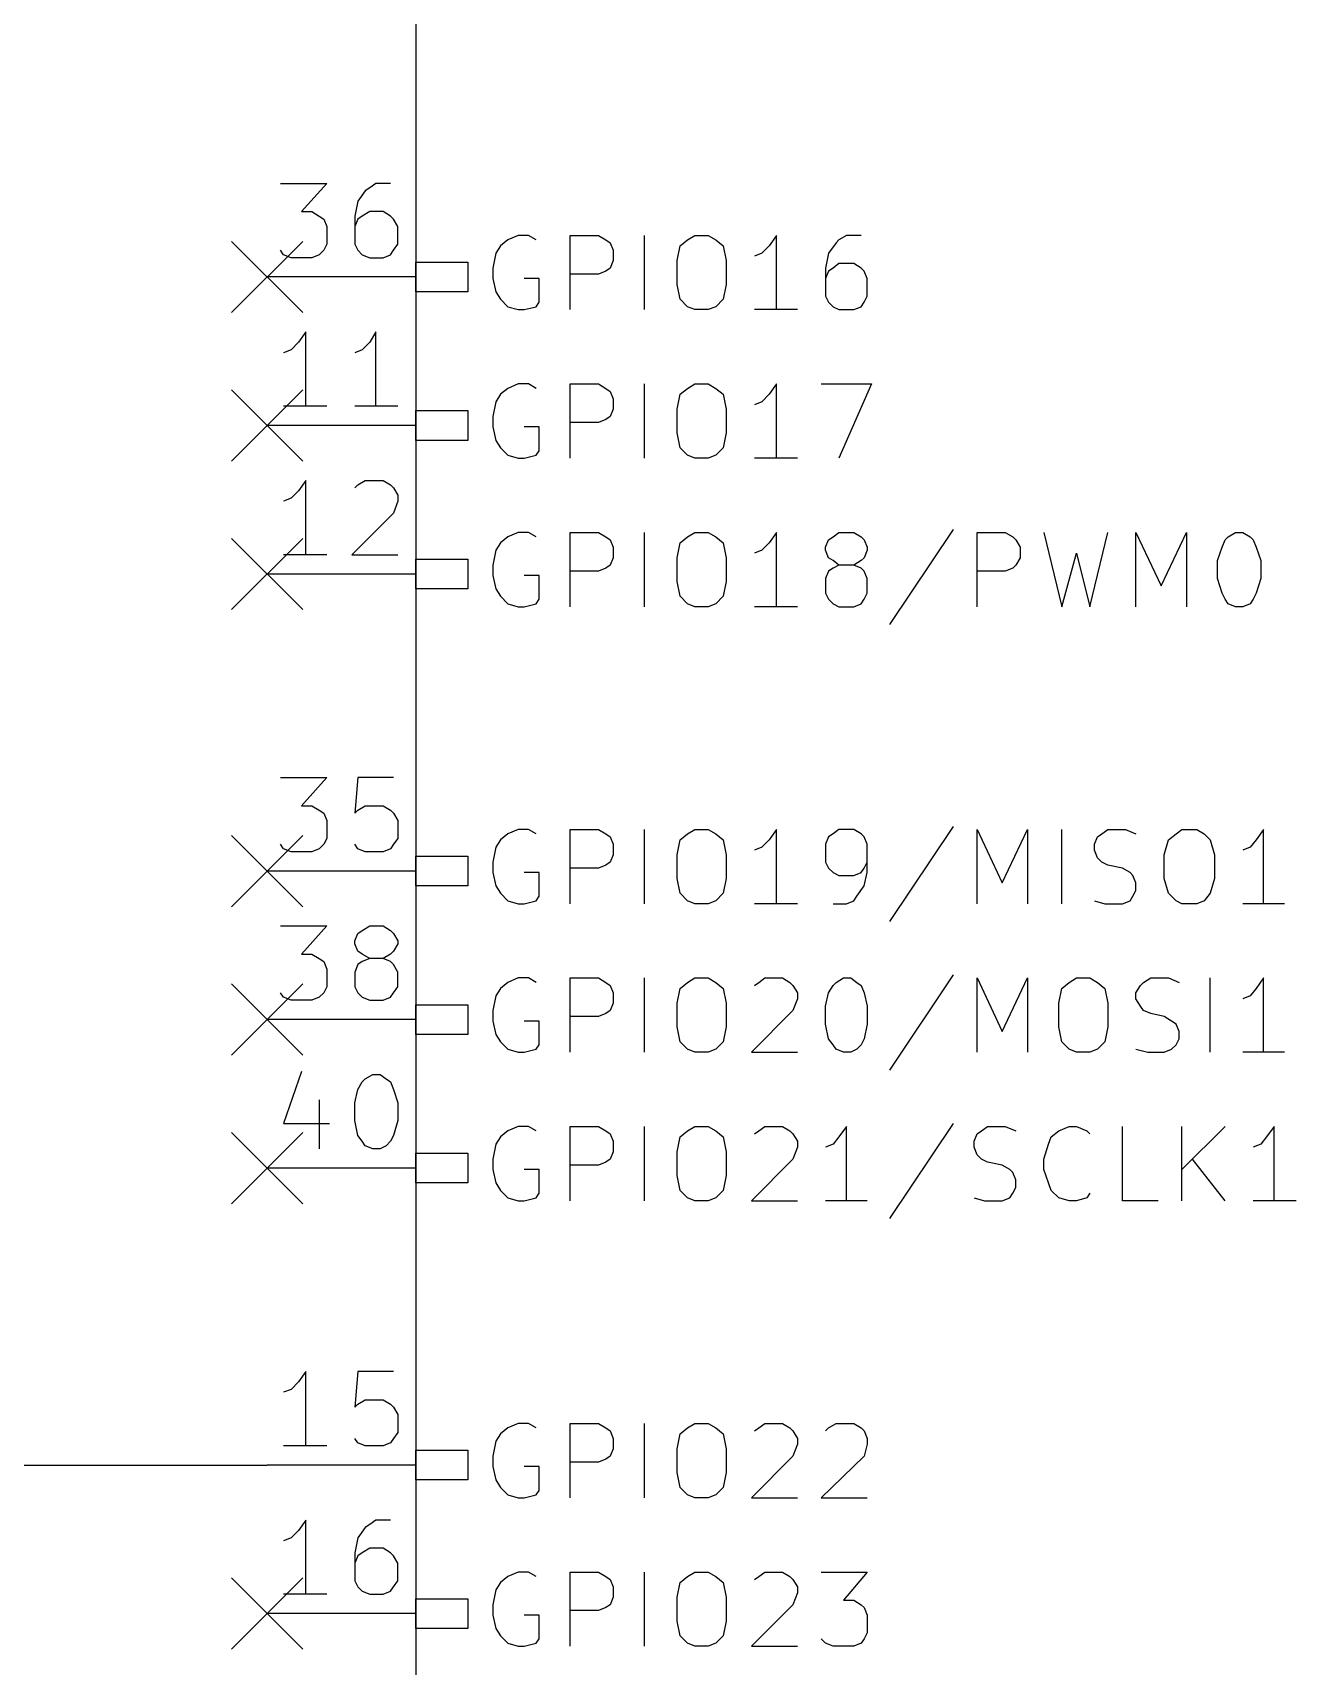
# Model space of a CAD drawing. Extents: x 0.4 to 11.3, y -7.9 to -0.4.
# Drawn here: x 7.642 to 8.493, y -3.035 to -1.935 of the extents above; entities that cross this region are included whole.
import ezdxf

# ---------------------------------------------------------------- set-up
doc = ezdxf.new("R2010")
doc.units = 0
doc.header["$MEASUREMENT"] = 0
for name, color, linetype in [('BLUE2', 5, 'CONTINUOUS'), ('CYAN2', 4, 'CONTINUOUS'), ('GREEN2', 3, 'CONTINUOUS'), ('LYELLOW', 51, 'CONTINUOUS'), ('RED2', 1, 'CONTINUOUS')]:
    doc.layers.add(name, color=color, linetype=linetype)

msp = doc.modelspace()

# ---------------------------------------------------------------- linework, layer by layer
at = {"layer": 'BLUE2', "linetype": 'CONTINUOUS'}
for p, q in [((7.776, -2.076), (7.824, -2.124)), ((7.824, -2.076), (7.776, -2.124)), ((7.776, -2.176), (7.824, -2.224)), ((7.824, -2.176), (7.776, -2.224)), ((7.776, -2.276), (7.824, -2.324)), ((7.824, -2.276), (7.776, -2.324)), ((7.776, -2.476), (7.824, -2.524)), ((7.824, -2.476), (7.776, -2.524)), ((7.776, -2.576), (7.824, -2.624)), ((7.824, -2.576), (7.776, -2.624)), ((7.776, -2.676), (7.824, -2.724)), ((7.824, -2.676), (7.776, -2.724)), ((7.776, -2.976), (7.824, -3.024)), ((7.824, -2.976), (7.776, -3.024))]:
    msp.add_line(p, q, dxfattribs=at)
at = {"layer": 'CYAN2', "linetype": 'CONTINUOUS'}
for p, q in [((7.962, -2.075), (7.957, -2.079)), ((7.969, -2.072), (7.962, -2.075)), ((7.976, -2.072), (7.969, -2.072)), ((7.981, -2.075), (7.976, -2.072)), ((8.004, -2.122), (8.004, -2.072)), ((8.004, -2.072), (8.023, -2.072)), ((8.023, -2.072), (8.028, -2.075)), ((8.028, -2.075), (8.031, -2.077)), ((8.031, -2.077), (8.033, -2.082)), ((8.054, -2.122), (8.054, -2.072)), ((8.078, -2.079), (8.083, -2.075)), ((8.083, -2.075), (8.088, -2.072)), ((8.088, -2.072), (8.097, -2.072)), ((8.097, -2.072), (8.102, -2.075)), ((8.102, -2.075), (8.107, -2.079)), ((8.143, -2.072), (8.138, -2.079)), ((8.143, -2.122), (8.143, -2.072)), ((8.183, -2.077), (8.178, -2.084)), ((8.185, -2.075), (8.183, -2.077)), ((8.19, -2.072), (8.185, -2.075)), ((8.2, -2.072), (8.19, -2.072)), ((7.954, -2.084), (7.952, -2.094)), ((7.957, -2.079), (7.954, -2.084)), ((8.033, -2.089), (8.031, -2.094)), ((8.033, -2.082), (8.033, -2.089)), ((8.076, -2.089), (8.078, -2.079)), ((8.076, -2.105), (8.076, -2.089)), ((8.107, -2.079), (8.109, -2.089)), ((8.109, -2.089), (8.109, -2.105)), ((8.133, -2.084), (8.128, -2.086)), ((8.138, -2.079), (8.133, -2.084)), ((8.178, -2.084), (8.176, -2.094)), ((7.952, -2.094), (7.952, -2.101)), ((7.952, -2.101), (7.954, -2.11)), ((7.983, -2.101), (7.973, -2.101)), ((7.983, -2.117), (7.983, -2.101)), ((8.023, -2.098), (8.004, -2.098)), ((8.028, -2.096), (8.023, -2.098)), ((8.031, -2.094), (8.028, -2.096)), ((8.176, -2.094), (8.176, -2.113)), ((8.178, -2.096), (8.176, -2.101)), ((8.181, -2.094), (8.178, -2.096)), ((8.185, -2.091), (8.181, -2.094)), ((8.195, -2.091), (8.185, -2.091)), ((8.2, -2.094), (8.195, -2.091)), ((8.202, -2.096), (8.2, -2.094)), ((8.204, -2.101), (8.202, -2.096)), ((8.204, -2.113), (8.204, -2.101)), ((7.954, -2.11), (7.957, -2.115)), ((8.078, -2.115), (8.076, -2.105)), ((8.109, -2.105), (8.107, -2.115)), ((7.957, -2.115), (7.962, -2.12)), ((7.962, -2.12), (7.969, -2.122)), ((7.969, -2.122), (7.973, -2.122)), ((7.973, -2.122), (7.981, -2.12)), ((7.981, -2.12), (7.983, -2.117)), ((8.083, -2.12), (8.078, -2.115)), ((8.088, -2.122), (8.083, -2.12)), ((8.097, -2.122), (8.088, -2.122)), ((8.102, -2.12), (8.097, -2.122)), ((8.107, -2.115), (8.102, -2.12)), ((8.157, -2.122), (8.128, -2.122)), ((8.176, -2.113), (8.178, -2.117)), ((8.178, -2.117), (8.181, -2.12)), ((8.181, -2.12), (8.185, -2.122)), ((8.185, -2.122), (8.195, -2.122)), ((8.195, -2.122), (8.2, -2.12)), ((8.2, -2.12), (8.202, -2.117)), ((8.202, -2.117), (8.204, -2.113)), ((7.962, -2.175), (7.957, -2.179)), ((7.969, -2.172), (7.962, -2.175)), ((7.976, -2.172), (7.969, -2.172)), ((7.981, -2.175), (7.976, -2.172)), ((8.004, -2.222), (8.004, -2.172)), ((8.004, -2.172), (8.023, -2.172)), ((8.023, -2.172), (8.028, -2.175)), ((8.028, -2.175), (8.031, -2.177)), ((8.031, -2.177), (8.033, -2.182)), ((8.054, -2.222), (8.054, -2.172)), ((8.078, -2.179), (8.083, -2.175)), ((8.083, -2.175), (8.088, -2.172)), ((8.088, -2.172), (8.097, -2.172)), ((8.097, -2.172), (8.102, -2.175)), ((8.102, -2.175), (8.107, -2.179)), ((8.143, -2.172), (8.138, -2.179)), ((8.143, -2.222), (8.143, -2.172)), ((8.173, -2.172), (8.207, -2.172)), ((8.207, -2.172), (8.185, -2.222)), ((7.954, -2.184), (7.952, -2.194)), ((7.957, -2.179), (7.954, -2.184)), ((8.033, -2.182), (8.033, -2.189)), ((8.076, -2.189), (8.078, -2.179)), ((8.107, -2.179), (8.109, -2.189)), ((8.133, -2.184), (8.128, -2.186)), ((8.138, -2.179), (8.133, -2.184)), ((7.952, -2.194), (7.952, -2.201)), ((8.023, -2.198), (8.004, -2.198)), ((8.028, -2.196), (8.023, -2.198)), ((8.031, -2.194), (8.028, -2.196)), ((8.033, -2.189), (8.031, -2.194)), ((8.076, -2.205), (8.076, -2.189)), ((8.109, -2.189), (8.109, -2.205)), ((7.952, -2.201), (7.954, -2.21)), ((7.954, -2.21), (7.957, -2.215)), ((7.983, -2.201), (7.973, -2.201)), ((7.983, -2.217), (7.983, -2.201)), ((8.078, -2.215), (8.076, -2.205)), ((8.109, -2.205), (8.107, -2.215)), ((7.957, -2.215), (7.962, -2.22)), ((7.962, -2.22), (7.969, -2.222)), ((7.969, -2.222), (7.973, -2.222)), ((7.973, -2.222), (7.981, -2.22)), ((7.981, -2.22), (7.983, -2.217)), ((8.083, -2.22), (8.078, -2.215)), ((8.088, -2.222), (8.083, -2.22)), ((8.097, -2.222), (8.088, -2.222)), ((8.102, -2.22), (8.097, -2.222)), ((8.107, -2.215), (8.102, -2.22)), ((8.157, -2.222), (8.128, -2.222)), ((7.962, -2.275), (7.957, -2.279)), ((7.969, -2.272), (7.962, -2.275)), ((7.976, -2.272), (7.969, -2.272)), ((7.981, -2.275), (7.976, -2.272)), ((8.004, -2.322), (8.004, -2.272)), ((8.004, -2.272), (8.023, -2.272)), ((8.023, -2.272), (8.028, -2.275)), ((8.028, -2.275), (8.031, -2.277)), ((8.054, -2.322), (8.054, -2.272)), ((8.078, -2.279), (8.083, -2.275)), ((8.083, -2.275), (8.088, -2.272)), ((8.088, -2.272), (8.097, -2.272)), ((8.097, -2.272), (8.102, -2.275)), ((8.102, -2.275), (8.107, -2.279)), ((8.143, -2.272), (8.138, -2.279)), ((8.143, -2.322), (8.143, -2.272)), ((8.178, -2.277), (8.181, -2.275)), ((8.181, -2.275), (8.185, -2.272)), ((8.185, -2.272), (8.195, -2.272)), ((8.195, -2.272), (8.2, -2.275)), ((8.2, -2.275), (8.202, -2.277)), ((8.262, -2.27), (8.219, -2.334)), ((8.278, -2.322), (8.278, -2.272)), ((8.278, -2.272), (8.297, -2.272)), ((8.297, -2.272), (8.302, -2.275)), ((8.302, -2.275), (8.304, -2.277)), ((8.323, -2.272), (8.335, -2.322)), ((8.354, -2.322), (8.366, -2.272)), ((8.385, -2.322), (8.385, -2.272)), ((8.385, -2.272), (8.402, -2.308)), ((8.402, -2.308), (8.419, -2.272)), ((8.419, -2.272), (8.419, -2.322)), ((8.445, -2.277), (8.447, -2.275)), ((8.447, -2.275), (8.452, -2.272)), ((8.452, -2.272), (8.457, -2.272)), ((8.457, -2.272), (8.462, -2.275)), ((8.462, -2.275), (8.464, -2.277)), ((7.954, -2.284), (7.952, -2.294)), ((7.957, -2.279), (7.954, -2.284)), ((8.031, -2.277), (8.033, -2.282)), ((8.033, -2.282), (8.033, -2.289)), ((8.076, -2.289), (8.078, -2.279)), ((8.107, -2.279), (8.109, -2.289)), ((8.133, -2.284), (8.128, -2.286)), ((8.138, -2.279), (8.133, -2.284)), ((8.176, -2.282), (8.178, -2.277)), ((8.176, -2.284), (8.176, -2.282)), ((8.178, -2.289), (8.176, -2.284)), ((8.202, -2.277), (8.204, -2.282)), ((8.204, -2.284), (8.202, -2.289)), ((8.204, -2.282), (8.204, -2.284)), ((8.304, -2.277), (8.307, -2.282)), ((8.307, -2.282), (8.307, -2.289)), ((8.335, -2.322), (8.345, -2.286)), ((8.345, -2.286), (8.354, -2.322)), ((8.44, -2.291), (8.443, -2.282)), ((8.443, -2.282), (8.445, -2.277)), ((8.464, -2.277), (8.466, -2.282)), ((8.466, -2.282), (8.469, -2.291)), ((7.952, -2.294), (7.952, -2.301)), ((8.023, -2.298), (8.004, -2.298)), ((8.028, -2.296), (8.023, -2.298)), ((8.031, -2.294), (8.028, -2.296)), ((8.033, -2.289), (8.031, -2.294)), ((8.076, -2.305), (8.076, -2.289)), ((8.109, -2.289), (8.109, -2.305)), ((8.178, -2.298), (8.176, -2.303)), ((8.181, -2.291), (8.178, -2.289)), ((8.181, -2.296), (8.178, -2.298)), ((8.185, -2.294), (8.181, -2.291)), ((8.185, -2.294), (8.181, -2.296)), ((8.195, -2.294), (8.185, -2.294)), ((8.2, -2.291), (8.195, -2.294)), ((8.2, -2.296), (8.195, -2.294)), ((8.202, -2.289), (8.2, -2.291)), ((8.202, -2.298), (8.2, -2.296)), ((8.204, -2.303), (8.202, -2.298)), ((8.297, -2.298), (8.278, -2.298)), ((8.302, -2.296), (8.297, -2.298)), ((8.304, -2.294), (8.302, -2.296)), ((8.307, -2.289), (8.304, -2.294)), ((8.44, -2.303), (8.44, -2.291)), ((8.469, -2.291), (8.469, -2.303)), ((7.952, -2.301), (7.954, -2.31)), ((7.983, -2.301), (7.973, -2.301)), ((7.983, -2.317), (7.983, -2.301)), ((8.078, -2.315), (8.076, -2.305)), ((8.109, -2.305), (8.107, -2.315)), ((8.176, -2.303), (8.176, -2.313)), ((8.204, -2.313), (8.204, -2.303)), ((8.443, -2.313), (8.44, -2.303)), ((8.469, -2.303), (8.466, -2.313)), ((7.954, -2.31), (7.957, -2.315)), ((7.957, -2.315), (7.962, -2.32)), ((7.962, -2.32), (7.969, -2.322)), ((7.973, -2.322), (7.981, -2.32)), ((7.981, -2.32), (7.983, -2.317)), ((8.083, -2.32), (8.078, -2.315)), ((8.088, -2.322), (8.083, -2.32)), ((8.102, -2.32), (8.097, -2.322)), ((8.107, -2.315), (8.102, -2.32)), ((8.176, -2.313), (8.178, -2.317)), ((8.178, -2.317), (8.181, -2.32)), ((8.181, -2.32), (8.185, -2.322)), ((8.195, -2.322), (8.2, -2.32)), ((8.2, -2.32), (8.202, -2.317)), ((8.202, -2.317), (8.204, -2.313)), ((8.445, -2.317), (8.443, -2.313)), ((8.447, -2.32), (8.445, -2.317)), ((8.452, -2.322), (8.447, -2.32)), ((8.462, -2.32), (8.457, -2.322)), ((8.464, -2.317), (8.462, -2.32)), ((8.466, -2.313), (8.464, -2.317)), ((7.969, -2.322), (7.973, -2.322)), ((8.097, -2.322), (8.088, -2.322)), ((8.157, -2.322), (8.128, -2.322)), ((8.185, -2.322), (8.195, -2.322)), ((8.457, -2.322), (8.452, -2.322)), ((7.969, -2.472), (7.962, -2.475)), ((7.976, -2.472), (7.969, -2.472)), ((7.981, -2.475), (7.976, -2.472)), ((8.004, -2.522), (8.004, -2.472)), ((8.004, -2.472), (8.023, -2.472)), ((8.023, -2.472), (8.028, -2.475)), ((8.054, -2.522), (8.054, -2.472)), ((8.083, -2.475), (8.088, -2.472)), ((8.088, -2.472), (8.097, -2.472)), ((8.097, -2.472), (8.102, -2.475)), ((8.143, -2.472), (8.138, -2.479)), ((8.143, -2.522), (8.143, -2.472)), ((8.185, -2.472), (8.181, -2.475)), ((8.195, -2.472), (8.185, -2.472)), ((8.2, -2.475), (8.195, -2.472)), ((8.262, -2.47), (8.219, -2.534)), ((8.278, -2.522), (8.278, -2.472)), ((8.278, -2.472), (8.295, -2.508)), ((8.295, -2.508), (8.312, -2.472)), ((8.312, -2.472), (8.312, -2.522)), ((8.335, -2.522), (8.335, -2.472)), ((8.362, -2.475), (8.366, -2.472)), ((8.366, -2.472), (8.378, -2.472)), ((8.378, -2.472), (8.385, -2.475)), ((8.412, -2.475), (8.416, -2.472)), ((8.416, -2.472), (8.426, -2.472)), ((8.426, -2.472), (8.431, -2.475)), ((8.471, -2.472), (8.466, -2.479)), ((8.471, -2.522), (8.471, -2.472)), ((7.954, -2.484), (7.952, -2.494)), ((7.957, -2.479), (7.954, -2.484)), ((7.962, -2.475), (7.957, -2.479)), ((8.028, -2.475), (8.031, -2.477)), ((8.031, -2.477), (8.033, -2.482)), ((8.033, -2.482), (8.033, -2.489)), ((8.076, -2.489), (8.078, -2.479)), ((8.078, -2.479), (8.083, -2.475)), ((8.102, -2.475), (8.107, -2.479)), ((8.107, -2.479), (8.109, -2.489)), ((8.133, -2.484), (8.128, -2.486)), ((8.138, -2.479), (8.133, -2.484)), ((8.178, -2.477), (8.176, -2.482)), ((8.176, -2.482), (8.176, -2.494)), ((8.181, -2.475), (8.178, -2.477)), ((8.202, -2.477), (8.2, -2.475)), ((8.204, -2.482), (8.202, -2.477)), ((8.204, -2.501), (8.204, -2.482)), ((8.357, -2.482), (8.359, -2.477)), ((8.357, -2.486), (8.357, -2.482)), ((8.359, -2.477), (8.362, -2.475)), ((8.404, -2.489), (8.407, -2.479)), ((8.407, -2.479), (8.412, -2.475)), ((8.431, -2.475), (8.435, -2.479)), ((8.435, -2.479), (8.438, -2.489)), ((8.462, -2.484), (8.457, -2.486)), ((8.466, -2.479), (8.462, -2.484)), ((7.952, -2.494), (7.952, -2.501)), ((8.028, -2.496), (8.023, -2.498)), ((8.031, -2.494), (8.028, -2.496)), ((8.033, -2.489), (8.031, -2.494)), ((8.076, -2.505), (8.076, -2.489)), ((8.109, -2.489), (8.109, -2.505)), ((8.176, -2.494), (8.178, -2.498)), ((8.202, -2.498), (8.204, -2.494)), ((8.359, -2.491), (8.357, -2.486)), ((8.362, -2.494), (8.359, -2.491)), ((8.366, -2.496), (8.362, -2.494)), ((8.376, -2.498), (8.366, -2.496)), ((8.404, -2.505), (8.404, -2.489)), ((8.438, -2.489), (8.438, -2.505)), ((7.952, -2.501), (7.954, -2.51)), ((7.983, -2.501), (7.973, -2.501)), ((7.983, -2.517), (7.983, -2.501)), ((8.023, -2.498), (8.004, -2.498)), ((8.078, -2.515), (8.076, -2.505)), ((8.109, -2.505), (8.107, -2.515)), ((8.178, -2.498), (8.181, -2.501)), ((8.181, -2.501), (8.185, -2.503)), ((8.185, -2.503), (8.195, -2.503)), ((8.195, -2.503), (8.2, -2.501)), ((8.2, -2.501), (8.202, -2.498)), ((8.202, -2.51), (8.204, -2.501)), ((8.381, -2.501), (8.376, -2.498)), ((8.383, -2.503), (8.381, -2.501)), ((8.385, -2.508), (8.383, -2.503)), ((8.385, -2.513), (8.385, -2.508)), ((8.407, -2.515), (8.404, -2.505)), ((8.438, -2.505), (8.435, -2.515)), ((7.954, -2.51), (7.957, -2.515)), ((7.957, -2.515), (7.962, -2.52)), ((7.981, -2.52), (7.983, -2.517)), ((8.083, -2.52), (8.078, -2.515)), ((8.107, -2.515), (8.102, -2.52)), ((8.195, -2.52), (8.197, -2.517)), ((8.197, -2.517), (8.202, -2.51)), ((8.381, -2.52), (8.383, -2.517)), ((8.383, -2.517), (8.385, -2.513)), ((8.412, -2.52), (8.407, -2.515)), ((8.435, -2.515), (8.431, -2.52)), ((7.962, -2.52), (7.969, -2.522)), ((7.969, -2.522), (7.973, -2.522)), ((7.973, -2.522), (7.981, -2.52)), ((8.088, -2.522), (8.083, -2.52)), ((8.097, -2.522), (8.088, -2.522)), ((8.102, -2.52), (8.097, -2.522)), ((8.157, -2.522), (8.128, -2.522)), ((8.181, -2.522), (8.19, -2.522)), ((8.19, -2.522), (8.195, -2.52)), ((8.357, -2.52), (8.364, -2.522)), ((8.364, -2.522), (8.376, -2.522)), ((8.376, -2.522), (8.381, -2.52)), ((8.416, -2.522), (8.412, -2.52)), ((8.426, -2.522), (8.416, -2.522)), ((8.431, -2.52), (8.426, -2.522)), ((8.485, -2.522), (8.457, -2.522)), ((7.969, -2.572), (7.962, -2.575)), ((7.976, -2.572), (7.969, -2.572)), ((7.981, -2.575), (7.976, -2.572)), ((8.004, -2.622), (8.004, -2.572)), ((8.004, -2.572), (8.023, -2.572)), ((8.023, -2.572), (8.028, -2.575)), ((8.054, -2.622), (8.054, -2.572)), ((8.083, -2.575), (8.088, -2.572)), ((8.088, -2.572), (8.097, -2.572)), ((8.097, -2.572), (8.102, -2.575)), ((8.131, -2.575), (8.135, -2.572)), ((8.135, -2.572), (8.147, -2.572)), ((8.147, -2.572), (8.152, -2.575)), ((8.183, -2.575), (8.188, -2.572)), ((8.188, -2.572), (8.193, -2.572)), ((8.193, -2.572), (8.197, -2.575)), ((8.262, -2.57), (8.219, -2.634)), ((8.278, -2.622), (8.278, -2.572)), ((8.278, -2.572), (8.295, -2.608)), ((8.295, -2.608), (8.312, -2.572)), ((8.312, -2.572), (8.312, -2.622)), ((8.34, -2.575), (8.345, -2.572)), ((8.345, -2.572), (8.354, -2.572)), ((8.354, -2.572), (8.359, -2.575)), ((8.39, -2.575), (8.395, -2.572)), ((8.395, -2.572), (8.407, -2.572)), ((8.407, -2.572), (8.414, -2.575)), ((8.435, -2.622), (8.435, -2.572)), ((8.471, -2.572), (8.466, -2.579)), ((8.471, -2.622), (8.471, -2.572)), ((7.954, -2.584), (7.952, -2.594)), ((7.957, -2.579), (7.954, -2.584)), ((7.962, -2.575), (7.957, -2.579)), ((8.028, -2.575), (8.031, -2.577)), ((8.031, -2.577), (8.033, -2.582)), ((8.033, -2.582), (8.033, -2.589)), ((8.076, -2.589), (8.078, -2.579)), ((8.078, -2.579), (8.083, -2.575)), ((8.102, -2.575), (8.107, -2.579)), ((8.107, -2.579), (8.109, -2.589)), ((8.128, -2.577), (8.131, -2.575)), ((8.152, -2.575), (8.154, -2.577)), ((8.154, -2.577), (8.157, -2.582)), ((8.157, -2.582), (8.157, -2.586)), ((8.176, -2.591), (8.178, -2.582)), ((8.178, -2.582), (8.181, -2.577)), ((8.181, -2.577), (8.183, -2.575)), ((8.197, -2.575), (8.2, -2.577)), ((8.2, -2.577), (8.202, -2.582)), ((8.202, -2.582), (8.204, -2.591)), ((8.333, -2.589), (8.335, -2.579)), ((8.335, -2.579), (8.34, -2.575)), ((8.359, -2.575), (8.364, -2.579)), ((8.364, -2.579), (8.366, -2.589)), ((8.385, -2.582), (8.388, -2.577)), ((8.385, -2.586), (8.385, -2.582)), ((8.388, -2.577), (8.39, -2.575)), ((8.462, -2.584), (8.457, -2.586)), ((8.466, -2.579), (8.462, -2.584)), ((7.952, -2.594), (7.952, -2.601)), ((8.031, -2.594), (8.028, -2.596)), ((8.033, -2.589), (8.031, -2.594)), ((8.076, -2.605), (8.076, -2.589)), ((8.109, -2.589), (8.109, -2.605)), ((8.154, -2.594), (8.126, -2.622)), ((8.157, -2.586), (8.154, -2.594)), ((8.176, -2.603), (8.176, -2.591)), ((8.204, -2.591), (8.204, -2.603)), ((8.333, -2.605), (8.333, -2.589)), ((8.366, -2.589), (8.366, -2.605)), ((8.388, -2.591), (8.385, -2.586)), ((8.39, -2.594), (8.388, -2.591)), ((8.395, -2.596), (8.39, -2.594)), ((7.952, -2.601), (7.954, -2.61)), ((7.983, -2.601), (7.973, -2.601)), ((7.983, -2.617), (7.983, -2.601)), ((8.023, -2.598), (8.004, -2.598)), ((8.028, -2.596), (8.023, -2.598)), ((8.078, -2.615), (8.076, -2.605)), ((8.109, -2.605), (8.107, -2.615)), ((8.178, -2.613), (8.176, -2.603)), ((8.204, -2.603), (8.202, -2.613)), ((8.335, -2.615), (8.333, -2.605)), ((8.366, -2.605), (8.364, -2.615)), ((8.404, -2.598), (8.395, -2.596)), ((8.409, -2.601), (8.404, -2.598)), ((8.412, -2.603), (8.409, -2.601)), ((8.414, -2.608), (8.412, -2.603)), ((7.954, -2.61), (7.957, -2.615)), ((7.957, -2.615), (7.962, -2.62)), ((7.981, -2.62), (7.983, -2.617)), ((8.083, -2.62), (8.078, -2.615)), ((8.107, -2.615), (8.102, -2.62)), ((8.181, -2.617), (8.178, -2.613)), ((8.183, -2.62), (8.181, -2.617)), ((8.2, -2.617), (8.197, -2.62)), ((8.202, -2.613), (8.2, -2.617)), ((8.34, -2.62), (8.335, -2.615)), ((8.364, -2.615), (8.359, -2.62)), ((8.409, -2.62), (8.412, -2.617)), ((8.412, -2.617), (8.414, -2.613)), ((8.414, -2.613), (8.414, -2.608)), ((7.962, -2.62), (7.969, -2.622)), ((7.969, -2.622), (7.973, -2.622)), ((7.973, -2.622), (7.981, -2.62)), ((8.088, -2.622), (8.083, -2.62)), ((8.097, -2.622), (8.088, -2.622)), ((8.102, -2.62), (8.097, -2.622)), ((8.126, -2.622), (8.157, -2.622)), ((8.188, -2.622), (8.183, -2.62)), ((8.193, -2.622), (8.188, -2.622)), ((8.197, -2.62), (8.193, -2.622)), ((8.345, -2.622), (8.34, -2.62)), ((8.354, -2.622), (8.345, -2.622)), ((8.359, -2.62), (8.354, -2.622)), ((8.385, -2.62), (8.393, -2.622)), ((8.393, -2.622), (8.404, -2.622)), ((8.404, -2.622), (8.409, -2.62)), ((8.485, -2.622), (8.457, -2.622)), ((7.969, -2.672), (7.962, -2.675)), ((7.976, -2.672), (7.969, -2.672)), ((7.981, -2.675), (7.976, -2.672)), ((8.004, -2.722), (8.004, -2.672)), ((8.004, -2.672), (8.023, -2.672)), ((8.023, -2.672), (8.028, -2.675)), ((8.054, -2.722), (8.054, -2.672)), ((8.083, -2.675), (8.088, -2.672)), ((8.088, -2.672), (8.097, -2.672)), ((8.097, -2.672), (8.102, -2.675)), ((8.131, -2.675), (8.135, -2.672)), ((8.135, -2.672), (8.147, -2.672)), ((8.147, -2.672), (8.152, -2.675)), ((8.19, -2.672), (8.185, -2.679)), ((8.19, -2.722), (8.19, -2.672)), ((8.262, -2.67), (8.219, -2.734)), ((8.281, -2.675), (8.285, -2.672)), ((8.285, -2.672), (8.297, -2.672)), ((8.297, -2.672), (8.304, -2.675)), ((8.333, -2.675), (8.34, -2.672)), ((8.34, -2.672), (8.345, -2.672)), ((8.345, -2.672), (8.352, -2.675)), ((8.376, -2.722), (8.376, -2.672)), ((8.416, -2.722), (8.416, -2.672)), ((8.445, -2.672), (8.416, -2.701)), ((8.478, -2.672), (8.473, -2.679)), ((8.478, -2.722), (8.478, -2.672)), ((7.957, -2.679), (7.954, -2.684)), ((7.962, -2.675), (7.957, -2.679)), ((8.028, -2.675), (8.031, -2.677)), ((8.031, -2.677), (8.033, -2.682)), ((8.033, -2.682), (8.033, -2.689)), ((8.076, -2.689), (8.078, -2.679)), ((8.078, -2.679), (8.083, -2.675)), ((8.102, -2.675), (8.107, -2.679)), ((8.107, -2.679), (8.109, -2.689)), ((8.128, -2.677), (8.131, -2.675)), ((8.152, -2.675), (8.154, -2.677)), ((8.154, -2.677), (8.157, -2.682)), ((8.157, -2.682), (8.157, -2.686)), ((8.185, -2.679), (8.181, -2.684)), ((8.276, -2.682), (8.278, -2.677)), ((8.276, -2.686), (8.276, -2.682)), ((8.278, -2.677), (8.281, -2.675)), ((8.326, -2.684), (8.328, -2.679)), ((8.328, -2.679), (8.333, -2.675)), ((8.352, -2.675), (8.354, -2.677)), ((8.473, -2.679), (8.469, -2.684)), ((7.954, -2.684), (7.952, -2.694)), ((7.952, -2.694), (7.952, -2.701)), ((8.031, -2.694), (8.028, -2.696)), ((8.033, -2.689), (8.031, -2.694)), ((8.076, -2.705), (8.076, -2.689)), ((8.109, -2.689), (8.109, -2.705)), ((8.154, -2.694), (8.126, -2.722)), ((8.157, -2.686), (8.154, -2.694)), ((8.181, -2.684), (8.176, -2.686)), ((8.278, -2.691), (8.276, -2.686)), ((8.281, -2.694), (8.278, -2.691)), ((8.285, -2.696), (8.281, -2.694)), ((8.323, -2.694), (8.326, -2.684)), ((8.323, -2.701), (8.323, -2.694)), ((8.445, -2.722), (8.423, -2.694)), ((8.469, -2.684), (8.464, -2.686)), ((7.952, -2.701), (7.954, -2.71)), ((7.983, -2.701), (7.973, -2.701)), ((7.983, -2.717), (7.983, -2.701)), ((8.023, -2.698), (8.004, -2.698)), ((8.028, -2.696), (8.023, -2.698)), ((8.078, -2.715), (8.076, -2.705)), ((8.109, -2.705), (8.107, -2.715)), ((8.295, -2.698), (8.285, -2.696)), ((8.3, -2.701), (8.295, -2.698)), ((8.302, -2.703), (8.3, -2.701)), ((8.304, -2.708), (8.302, -2.703)), ((8.326, -2.71), (8.323, -2.701)), ((7.954, -2.71), (7.957, -2.715)), ((7.957, -2.715), (7.962, -2.72)), ((8.083, -2.72), (8.078, -2.715)), ((8.107, -2.715), (8.102, -2.72)), ((8.302, -2.717), (8.304, -2.713)), ((8.304, -2.713), (8.304, -2.708)), ((8.328, -2.715), (8.326, -2.71)), ((8.333, -2.72), (8.328, -2.715)), ((7.962, -2.72), (7.969, -2.722)), ((7.969, -2.722), (7.973, -2.722)), ((7.973, -2.722), (7.981, -2.72)), ((7.981, -2.72), (7.983, -2.717)), ((8.088, -2.722), (8.083, -2.72)), ((8.097, -2.722), (8.088, -2.722)), ((8.102, -2.72), (8.097, -2.722)), ((8.126, -2.722), (8.157, -2.722)), ((8.204, -2.722), (8.176, -2.722)), ((8.276, -2.72), (8.283, -2.722)), ((8.283, -2.722), (8.295, -2.722)), ((8.295, -2.722), (8.3, -2.72)), ((8.3, -2.72), (8.302, -2.717)), ((8.34, -2.722), (8.333, -2.72)), ((8.345, -2.722), (8.34, -2.722)), ((8.352, -2.72), (8.345, -2.722)), ((8.354, -2.717), (8.352, -2.72)), ((8.4, -2.722), (8.376, -2.722)), ((8.493, -2.722), (8.464, -2.722)), ((7.957, -2.879), (7.954, -2.884)), ((7.962, -2.875), (7.957, -2.879)), ((7.969, -2.872), (7.962, -2.875)), ((7.976, -2.872), (7.969, -2.872)), ((7.981, -2.875), (7.976, -2.872)), ((8.004, -2.922), (8.004, -2.872)), ((8.004, -2.872), (8.023, -2.872)), ((8.023, -2.872), (8.028, -2.875)), ((8.028, -2.875), (8.031, -2.877)), ((8.031, -2.877), (8.033, -2.882)), ((8.033, -2.882), (8.033, -2.889)), ((8.054, -2.922), (8.054, -2.872)), ((8.076, -2.889), (8.078, -2.879)), ((8.078, -2.879), (8.083, -2.875)), ((8.083, -2.875), (8.088, -2.872)), ((8.088, -2.872), (8.097, -2.872)), ((8.097, -2.872), (8.102, -2.875)), ((8.102, -2.875), (8.107, -2.879)), ((8.107, -2.879), (8.109, -2.889)), ((8.128, -2.877), (8.131, -2.875)), ((8.131, -2.875), (8.135, -2.872)), ((8.135, -2.872), (8.147, -2.872)), ((8.147, -2.872), (8.152, -2.875)), ((8.152, -2.875), (8.154, -2.877)), ((8.154, -2.877), (8.157, -2.882)), ((8.157, -2.882), (8.157, -2.886)), ((8.176, -2.877), (8.178, -2.875)), ((8.178, -2.875), (8.183, -2.872)), ((8.183, -2.872), (8.195, -2.872)), ((8.195, -2.872), (8.2, -2.875)), ((8.2, -2.875), (8.202, -2.877)), ((8.202, -2.877), (8.204, -2.882)), ((8.204, -2.882), (8.204, -2.886)), ((7.954, -2.884), (7.952, -2.894)), ((8.033, -2.889), (8.031, -2.894)), ((8.076, -2.905), (8.076, -2.889)), ((8.109, -2.889), (8.109, -2.905)), ((8.157, -2.886), (8.154, -2.894)), ((8.204, -2.886), (8.202, -2.894)), ((7.952, -2.894), (7.952, -2.901)), ((7.952, -2.901), (7.954, -2.91)), ((7.983, -2.901), (7.973, -2.901)), ((7.983, -2.917), (7.983, -2.901)), ((8.023, -2.898), (8.004, -2.898)), ((8.028, -2.896), (8.023, -2.898)), ((8.031, -2.894), (8.028, -2.896)), ((8.154, -2.894), (8.126, -2.922)), ((8.202, -2.894), (8.173, -2.922)), ((7.954, -2.91), (7.957, -2.915)), ((7.957, -2.915), (7.962, -2.92)), ((8.078, -2.915), (8.076, -2.905)), ((8.083, -2.92), (8.078, -2.915)), ((8.107, -2.915), (8.102, -2.92)), ((8.109, -2.905), (8.107, -2.915)), ((7.962, -2.92), (7.969, -2.922)), ((7.969, -2.922), (7.973, -2.922)), ((7.973, -2.922), (7.981, -2.92)), ((7.981, -2.92), (7.983, -2.917)), ((8.088, -2.922), (8.083, -2.92)), ((8.097, -2.922), (8.088, -2.922)), ((8.102, -2.92), (8.097, -2.922)), ((8.126, -2.922), (8.157, -2.922)), ((8.173, -2.922), (8.204, -2.922)), ((7.957, -2.979), (7.954, -2.984)), ((7.962, -2.975), (7.957, -2.979)), ((7.969, -2.972), (7.962, -2.975)), ((7.976, -2.972), (7.969, -2.972)), ((7.981, -2.975), (7.976, -2.972)), ((8.004, -3.022), (8.004, -2.972)), ((8.004, -2.972), (8.023, -2.972)), ((8.023, -2.972), (8.028, -2.975)), ((8.028, -2.975), (8.031, -2.977)), ((8.031, -2.977), (8.033, -2.982)), ((8.054, -3.022), (8.054, -2.972)), ((8.076, -2.989), (8.078, -2.979)), ((8.078, -2.979), (8.083, -2.975)), ((8.083, -2.975), (8.088, -2.972)), ((8.088, -2.972), (8.097, -2.972)), ((8.097, -2.972), (8.102, -2.975)), ((8.102, -2.975), (8.107, -2.979)), ((8.107, -2.979), (8.109, -2.989)), ((8.128, -2.977), (8.131, -2.975)), ((8.131, -2.975), (8.135, -2.972)), ((8.135, -2.972), (8.147, -2.972)), ((8.147, -2.972), (8.152, -2.975)), ((8.152, -2.975), (8.154, -2.977)), ((8.154, -2.977), (8.157, -2.982)), ((8.173, -2.972), (8.204, -2.972)), ((8.204, -2.972), (8.188, -2.991)), ((7.954, -2.984), (7.952, -2.994)), ((8.033, -2.989), (8.031, -2.994)), ((8.033, -2.982), (8.033, -2.989)), ((8.076, -3.005), (8.076, -2.989)), ((8.109, -2.989), (8.109, -3.005)), ((8.157, -2.986), (8.154, -2.994)), ((8.157, -2.982), (8.157, -2.986)), ((8.188, -2.991), (8.195, -2.991)), ((8.195, -2.991), (8.2, -2.994)), ((7.952, -2.994), (7.952, -3.001)), ((7.952, -3.001), (7.954, -3.01)), ((7.983, -3.001), (7.973, -3.001)), ((7.983, -3.017), (7.983, -3.001)), ((8.023, -2.998), (8.004, -2.998)), ((8.028, -2.996), (8.023, -2.998)), ((8.031, -2.994), (8.028, -2.996)), ((8.154, -2.994), (8.126, -3.022)), ((8.2, -2.994), (8.202, -2.996)), ((8.202, -2.996), (8.204, -3.001)), ((8.204, -3.001), (8.204, -3.013)), ((7.954, -3.01), (7.957, -3.015)), ((8.078, -3.015), (8.076, -3.005)), ((8.109, -3.005), (8.107, -3.015)), ((8.204, -3.013), (8.202, -3.017)), ((7.957, -3.015), (7.962, -3.02)), ((7.962, -3.02), (7.969, -3.022)), ((7.969, -3.022), (7.973, -3.022)), ((7.973, -3.022), (7.981, -3.02)), ((7.981, -3.02), (7.983, -3.017)), ((8.083, -3.02), (8.078, -3.015)), ((8.088, -3.022), (8.083, -3.02)), ((8.097, -3.022), (8.088, -3.022)), ((8.102, -3.02), (8.097, -3.022)), ((8.107, -3.015), (8.102, -3.02)), ((8.126, -3.022), (8.157, -3.022)), ((8.176, -3.02), (8.173, -3.017)), ((8.181, -3.022), (8.176, -3.02)), ((8.195, -3.022), (8.181, -3.022)), ((8.2, -3.02), (8.195, -3.022)), ((8.202, -3.017), (8.2, -3.02))]:
    msp.add_line(p, q, dxfattribs=at)
at = {"layer": 'GREEN2', "linetype": 'CONTINUOUS'}
msp.add_line((7.5, -2.9), (7.8, -2.9), dxfattribs=at)
at = {"layer": 'LYELLOW', "linetype": 'CONTINUOUS'}
msp.add_line((7.9, -1.5), (7.9, -3.9), dxfattribs=at)
at = {"layer": 'RED2', "linetype": 'CONTINUOUS'}
for p, q in [((7.9, -1.5), (7.9, -3.9)), ((7.9, -1.5), (7.9, -3.9)), ((7.809, -2.037), (7.84, -2.037)), ((7.84, -2.037), (7.823, -2.056)), ((7.866, -2.042), (7.861, -2.049)), ((7.869, -2.04), (7.866, -2.042)), ((7.873, -2.037), (7.869, -2.04)), ((7.883, -2.037), (7.873, -2.037)), ((7.823, -2.056), (7.83, -2.056)), ((7.83, -2.056), (7.835, -2.059)), ((7.861, -2.049), (7.859, -2.059)), ((7.869, -2.056), (7.864, -2.059)), ((7.878, -2.056), (7.869, -2.056)), ((7.883, -2.059), (7.878, -2.056)), ((7.835, -2.059), (7.838, -2.061)), ((7.838, -2.061), (7.84, -2.066)), ((7.84, -2.066), (7.84, -2.078)), ((7.859, -2.059), (7.859, -2.078)), ((7.861, -2.061), (7.859, -2.066)), ((7.864, -2.059), (7.861, -2.061)), ((7.885, -2.061), (7.883, -2.059)), ((7.888, -2.066), (7.885, -2.061)), ((7.888, -2.078), (7.888, -2.066)), ((7.84, -2.078), (7.838, -2.082)), ((7.859, -2.078), (7.861, -2.082)), ((7.885, -2.082), (7.888, -2.078)), ((7.811, -2.085), (7.809, -2.082)), ((7.816, -2.087), (7.811, -2.085)), ((7.83, -2.087), (7.816, -2.087)), ((7.835, -2.085), (7.83, -2.087)), ((7.838, -2.082), (7.835, -2.085)), ((7.861, -2.082), (7.864, -2.085)), ((7.864, -2.085), (7.869, -2.087)), ((7.869, -2.087), (7.878, -2.087)), ((7.878, -2.087), (7.883, -2.085)), ((7.883, -2.085), (7.885, -2.082)), ((7.9, -2.11), (7.9, -2.09)), ((7.9, -2.09), (7.935, -2.09)), ((7.935, -2.09), (7.935, -2.11)), ((7.9, -2.1), (7.8, -2.1)), ((7.935, -2.11), (7.9, -2.11)), ((7.821, -2.144), (7.816, -2.149)), ((7.826, -2.137), (7.821, -2.144)), ((7.826, -2.187), (7.826, -2.137)), ((7.869, -2.144), (7.864, -2.149)), ((7.873, -2.137), (7.869, -2.144)), ((7.873, -2.187), (7.873, -2.137)), ((7.816, -2.149), (7.811, -2.151)), ((7.864, -2.149), (7.859, -2.151)), ((7.84, -2.187), (7.811, -2.187)), ((7.888, -2.187), (7.859, -2.187)), ((7.9, -2.21), (7.9, -2.19)), ((7.9, -2.19), (7.935, -2.19)), ((7.935, -2.19), (7.935, -2.21)), ((7.9, -2.2), (7.8, -2.2)), ((7.935, -2.21), (7.9, -2.21)), ((7.826, -2.237), (7.821, -2.244)), ((7.826, -2.287), (7.826, -2.237)), ((7.859, -2.242), (7.861, -2.24)), ((7.861, -2.24), (7.866, -2.237)), ((7.866, -2.237), (7.878, -2.237)), ((7.878, -2.237), (7.883, -2.24)), ((7.883, -2.24), (7.885, -2.242)), ((7.885, -2.242), (7.888, -2.247)), ((7.816, -2.249), (7.811, -2.251)), ((7.821, -2.244), (7.816, -2.249)), ((7.888, -2.251), (7.885, -2.259)), ((7.888, -2.247), (7.888, -2.251)), ((7.885, -2.259), (7.857, -2.287)), ((7.84, -2.287), (7.811, -2.287)), ((7.857, -2.287), (7.888, -2.287)), ((7.9, -2.31), (7.9, -2.29)), ((7.9, -2.29), (7.935, -2.29)), ((7.935, -2.29), (7.935, -2.31)), ((7.9, -2.3), (7.8, -2.3)), ((7.935, -2.31), (7.9, -2.31)), ((7.809, -2.437), (7.84, -2.437)), ((7.84, -2.437), (7.823, -2.456)), ((7.861, -2.437), (7.859, -2.461)), ((7.885, -2.437), (7.861, -2.437)), ((7.823, -2.456), (7.83, -2.456)), ((7.83, -2.456), (7.835, -2.459)), ((7.835, -2.459), (7.838, -2.461)), ((7.838, -2.461), (7.84, -2.466)), ((7.859, -2.461), (7.861, -2.459)), ((7.861, -2.459), (7.866, -2.456)), ((7.866, -2.456), (7.878, -2.456)), ((7.878, -2.456), (7.883, -2.459)), ((7.883, -2.459), (7.885, -2.461)), ((7.885, -2.461), (7.888, -2.466)), ((7.84, -2.466), (7.84, -2.478)), ((7.888, -2.466), (7.888, -2.478)), ((7.811, -2.485), (7.809, -2.482)), ((7.816, -2.487), (7.811, -2.485)), ((7.835, -2.485), (7.83, -2.487)), ((7.838, -2.482), (7.835, -2.485)), ((7.84, -2.478), (7.838, -2.482)), ((7.861, -2.485), (7.859, -2.482)), ((7.866, -2.487), (7.861, -2.485)), ((7.883, -2.485), (7.878, -2.487)), ((7.885, -2.482), (7.883, -2.485)), ((7.888, -2.478), (7.885, -2.482)), ((7.83, -2.487), (7.816, -2.487)), ((7.878, -2.487), (7.866, -2.487)), ((7.9, -2.51), (7.9, -2.49)), ((7.9, -2.49), (7.935, -2.49)), ((7.935, -2.49), (7.935, -2.51)), ((7.9, -2.5), (7.8, -2.5)), ((7.935, -2.51), (7.9, -2.51)), ((7.809, -2.537), (7.84, -2.537)), ((7.84, -2.537), (7.823, -2.556)), ((7.861, -2.542), (7.864, -2.54)), ((7.864, -2.54), (7.869, -2.537)), ((7.869, -2.537), (7.878, -2.537)), ((7.878, -2.537), (7.883, -2.54)), ((7.883, -2.54), (7.885, -2.542)), ((7.859, -2.547), (7.861, -2.542)), ((7.859, -2.549), (7.859, -2.547)), ((7.861, -2.554), (7.859, -2.549)), ((7.885, -2.542), (7.888, -2.547)), ((7.888, -2.549), (7.885, -2.554)), ((7.888, -2.547), (7.888, -2.549)), ((7.823, -2.556), (7.83, -2.556)), ((7.83, -2.556), (7.835, -2.559)), ((7.835, -2.559), (7.838, -2.561)), ((7.838, -2.561), (7.84, -2.566)), ((7.864, -2.556), (7.861, -2.554)), ((7.864, -2.561), (7.861, -2.563)), ((7.869, -2.559), (7.864, -2.556)), ((7.869, -2.559), (7.864, -2.561)), ((7.878, -2.559), (7.869, -2.559)), ((7.883, -2.556), (7.878, -2.559)), ((7.883, -2.561), (7.878, -2.559)), ((7.885, -2.554), (7.883, -2.556)), ((7.885, -2.563), (7.883, -2.561)), ((7.84, -2.566), (7.84, -2.578)), ((7.861, -2.563), (7.859, -2.568)), ((7.859, -2.568), (7.859, -2.578)), ((7.888, -2.568), (7.885, -2.563)), ((7.888, -2.578), (7.888, -2.568)), ((7.811, -2.585), (7.809, -2.582)), ((7.816, -2.587), (7.811, -2.585)), ((7.835, -2.585), (7.83, -2.587)), ((7.838, -2.582), (7.835, -2.585)), ((7.84, -2.578), (7.838, -2.582)), ((7.859, -2.578), (7.861, -2.582)), ((7.861, -2.582), (7.864, -2.585)), ((7.864, -2.585), (7.869, -2.587)), ((7.878, -2.587), (7.883, -2.585)), ((7.883, -2.585), (7.885, -2.582)), ((7.885, -2.582), (7.888, -2.578)), ((7.83, -2.587), (7.816, -2.587)), ((7.869, -2.587), (7.878, -2.587)), ((7.9, -2.61), (7.9, -2.59)), ((7.9, -2.59), (7.935, -2.59)), ((7.935, -2.59), (7.935, -2.61)), ((7.9, -2.6), (7.8, -2.6)), ((7.935, -2.61), (7.9, -2.61)), ((7.823, -2.635), (7.811, -2.67)), ((7.866, -2.64), (7.871, -2.637)), ((7.871, -2.637), (7.876, -2.637)), ((7.876, -2.637), (7.88, -2.64)), ((7.859, -2.656), (7.861, -2.647)), ((7.861, -2.647), (7.864, -2.642)), ((7.864, -2.642), (7.866, -2.64)), ((7.88, -2.64), (7.883, -2.642)), ((7.883, -2.642), (7.885, -2.647)), ((7.885, -2.647), (7.888, -2.656)), ((7.835, -2.654), (7.835, -2.687)), ((7.859, -2.668), (7.859, -2.656)), ((7.888, -2.656), (7.888, -2.668)), ((7.811, -2.67), (7.842, -2.67)), ((7.861, -2.678), (7.859, -2.668)), ((7.888, -2.668), (7.885, -2.678)), ((7.864, -2.682), (7.861, -2.678)), ((7.866, -2.685), (7.864, -2.682)), ((7.883, -2.682), (7.88, -2.685)), ((7.885, -2.678), (7.883, -2.682)), ((7.871, -2.687), (7.866, -2.685)), ((7.876, -2.687), (7.871, -2.687)), ((7.88, -2.685), (7.876, -2.687)), ((7.9, -2.71), (7.9, -2.69)), ((7.9, -2.69), (7.935, -2.69)), ((7.935, -2.69), (7.935, -2.71)), ((7.9, -2.7), (7.8, -2.7)), ((7.935, -2.71), (7.9, -2.71)), ((7.826, -2.837), (7.821, -2.844)), ((7.826, -2.887), (7.826, -2.837)), ((7.861, -2.837), (7.859, -2.861)), ((7.885, -2.837), (7.861, -2.837)), ((7.821, -2.844), (7.816, -2.849)), ((7.816, -2.849), (7.811, -2.851)), ((7.859, -2.861), (7.861, -2.859)), ((7.861, -2.859), (7.866, -2.856)), ((7.866, -2.856), (7.878, -2.856)), ((7.878, -2.856), (7.883, -2.859)), ((7.883, -2.859), (7.885, -2.861)), ((7.885, -2.861), (7.888, -2.866)), ((7.888, -2.866), (7.888, -2.878)), ((7.861, -2.885), (7.859, -2.882)), ((7.885, -2.882), (7.883, -2.885)), ((7.888, -2.878), (7.885, -2.882)), ((7.84, -2.887), (7.811, -2.887)), ((7.866, -2.887), (7.861, -2.885)), ((7.878, -2.887), (7.866, -2.887)), ((7.883, -2.885), (7.878, -2.887)), ((7.9, -2.91), (7.9, -2.89)), ((7.9, -2.89), (7.935, -2.89)), ((7.935, -2.89), (7.935, -2.91)), ((7.9, -2.9), (7.8, -2.9)), ((7.935, -2.91), (7.9, -2.91)), ((7.826, -2.937), (7.821, -2.944)), ((7.826, -2.987), (7.826, -2.937)), ((7.873, -2.937), (7.869, -2.94)), ((7.883, -2.937), (7.873, -2.937)), ((7.821, -2.944), (7.816, -2.949)), ((7.866, -2.942), (7.861, -2.949)), ((7.869, -2.94), (7.866, -2.942)), ((7.816, -2.949), (7.811, -2.951)), ((7.861, -2.949), (7.859, -2.959)), ((7.859, -2.959), (7.859, -2.978)), ((7.864, -2.959), (7.861, -2.961)), ((7.869, -2.956), (7.864, -2.959)), ((7.878, -2.956), (7.869, -2.956)), ((7.883, -2.959), (7.878, -2.956)), ((7.885, -2.961), (7.883, -2.959)), ((7.861, -2.961), (7.859, -2.966)), ((7.888, -2.966), (7.885, -2.961)), ((7.888, -2.978), (7.888, -2.966)), ((7.859, -2.978), (7.861, -2.982)), ((7.885, -2.982), (7.888, -2.978)), ((7.84, -2.987), (7.811, -2.987)), ((7.861, -2.982), (7.864, -2.985)), ((7.864, -2.985), (7.869, -2.987)), ((7.869, -2.987), (7.878, -2.987)), ((7.878, -2.987), (7.883, -2.985)), ((7.883, -2.985), (7.885, -2.982)), ((7.9, -3.01), (7.9, -2.99)), ((7.9, -2.99), (7.935, -2.99)), ((7.935, -2.99), (7.935, -3.01)), ((7.9, -3), (7.8, -3)), ((7.935, -3.01), (7.9, -3.01))]:
    msp.add_line(p, q, dxfattribs=at)

doc.saveas('drawing.dxf')
